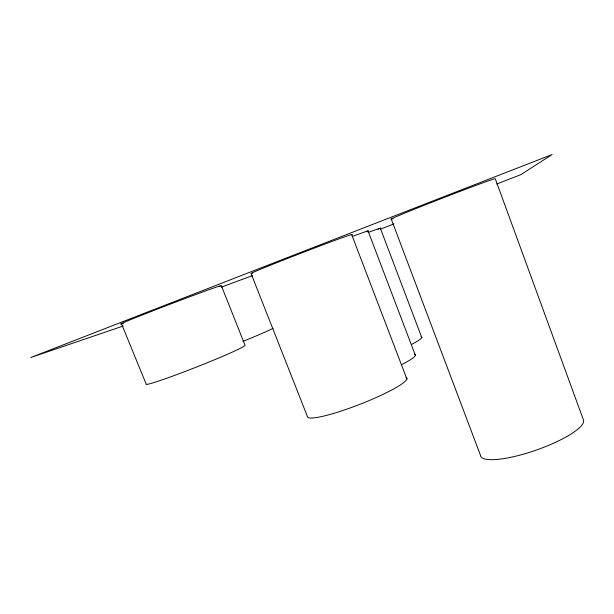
<?xml version="1.0" encoding="UTF-8"?>
<svg xmlns="http://www.w3.org/2000/svg" width="614" height="614" viewBox="0 0 614 614"><rect width="100%" height="100%" fill="white"/><g stroke="black" fill="none" stroke-linecap="round" stroke-linejoin="round"><path stroke-width="0.92" d="M380.634 229.06L394.034 223.857M496.734 184.008L520.841 174.652L552.139 154.536L30.7 357.54L123.322 325.988M121.511 323.847L146.117 383.957A53.249 2.494 -21.5 0 0 193.909 368.062A53.249 2.494 -21.5 0 0 245.017 345.206L221.301 285.556M251.034 273.437L307.622 417.052A53.357 7.345 -21.3 0 0 364.286 402.577A53.357 7.345 -21.3 0 0 406.061 377.349M368.032 230.902L415.402 355.429M351.668 234.563L406.905 379.076M380.312 228.155L421.81 337.616M391.295 219.16L480.386 455.074A54.523 12.833 -19.3 0 0 535.469 450.361A54.523 12.833 -19.3 0 0 583.3 419.546L495.26 178.712A55.874 0.998 -21.2 0 0 436.792 200.341A55.874 0.998 -21.2 0 0 393.083 218.661M123.544 323.256A53.587 0.906 -20.9 0 1 169.924 304.252A53.587 0.906 -20.9 0 1 219.697 286.416M221.454 287.168A45.981 0.675 -21 0 1 252.492 275.732M273.176 328.237A45.728 1.873 -21.4 0 1 242.998 341.361M252.385 273.184A54.147 0.959 -21.1 0 1 299.087 253.927A54.147 0.959 -21.1 0 1 351.592 234.863M352.367 236.436A46.572 0.706 -21.1 0 1 366.543 231.77M414.573 354.224A45.981 5.465 -21.1 0 1 401.41 364.731M368.116 232.483A40.9 0.545 -21.1 0 1 378.001 229.306M421.004 336.741A40.447 4.221 -21 0 1 411.718 344.293"/></g></svg>
